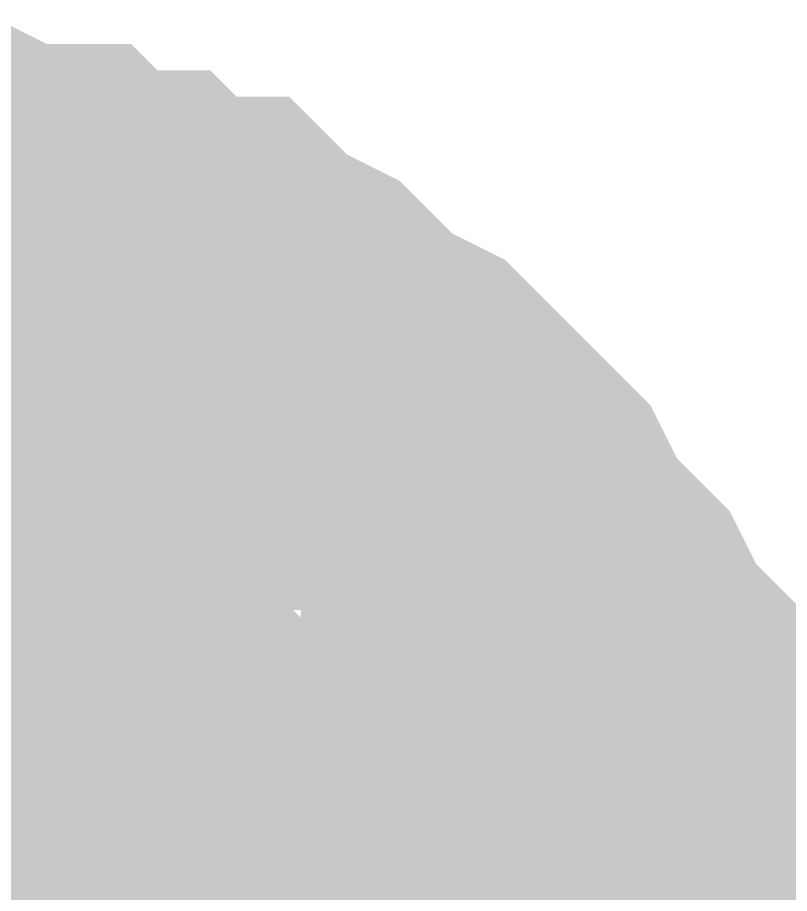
# Model space of a CAD drawing. Header units: inches. Extents: x 0 to 841, y 0 to 594.
# Drawn here: x 260.184 to 260.842, y 62.649 to 63.395 of the extents above; entities that cross this region are included whole.
import ezdxf

# ---------------------------------------------------------------- set-up
doc = ezdxf.new("R2010")
doc.units = ezdxf.units.IN
doc.layers.add('Sheet', color=255, linetype='Continuous')

msp = doc.modelspace()

# ---------------------------------------------------------------- linework, layer by layer
at = {"layer": 'Sheet'}
for points in [[(260.0165, 63.24501, 0.29972, 0.29972, 0), (260.06142, 63.24501, 0.29972, 0.29972, 0), (260.10633, 63.24501, 0.29972, 0.29972, 0), (260.12879, 63.24501, 0.29972, 0.29972, 0), (260.17371, 63.22255, 0.29972, 0.29972, 0), (260.21862, 63.22255, 0.29972, 0.29972, 0), (260.24108, 63.20009, 0.29972, 0.29972, 0), (260.286, 63.20009, 0.29972, 0.29972, 0), (260.30845, 63.17763, 0.29972, 0.29972, 0), (260.35337, 63.17763, 0.29972, 0.29972, 0), (260.37583, 63.15517, 0.29972, 0.29972, 0), (260.42074, 63.13271, 0.29972, 0.29972, 0), (260.4432, 63.11025, 0.29972, 0.29972, 0), (260.46566, 63.08779, 0.29972, 0.29972, 0), (260.51057, 63.06534, 0.29972, 0.29972, 0), (260.53303, 63.04288, 0.29972, 0.29972, 0), (260.55549, 63.02042, 0.29972, 0.29972, 0), (260.57795, 62.99796, 0.29972, 0.29972, 0), (260.60041, 62.9755, 0.29972, 0.29972, 0), (260.62286, 62.93058, 0.29972, 0.29972, 0), (260.64532, 62.90812, 0.29972, 0.29972, 0), (260.66778, 62.88566, 0.29972, 0.29972, 0), (260.69024, 62.84074, 0.29972, 0.29972, 0), (260.71269, 62.81829, 0.29972, 0.29972, 0), (260.71269, 62.77337, 0.29972, 0.29972, 0), (260.73515, 62.75091, 0.29972, 0.29972, 0), (260.73515, 62.70599, 0.29972, 0.29972, 0), (260.75761, 62.68353, 0.29972, 0.29972, 0), (260.75761, 62.63861, 0.29972, 0.29972, 0), (260.78007, 62.59369, 0.29972, 0.29972, 0), (260.78007, 62.57123, 0.29972, 0.29972, 0), (260.78007, 62.52632, 0.29972, 0.29972, 0), (260.78007, 62.4814, 0.29972, 0.29972, 0)], [(260.0165, 63.24501, 0.29972, 0.29972, 0), (260.06142, 63.24501, 0.29972, 0.29972, 0), (260.10633, 63.24501, 0.29972, 0.29972, 0), (260.12879, 63.24501, 0.29972, 0.29972, 0), (260.17371, 63.22255, 0.29972, 0.29972, 0), (260.21862, 63.22255, 0.29972, 0.29972, 0), (260.24108, 63.20009, 0.29972, 0.29972, 0), (260.286, 63.20009, 0.29972, 0.29972, 0), (260.30845, 63.17763, 0.29972, 0.29972, 0), (260.35337, 63.17763, 0.29972, 0.29972, 0), (260.37583, 63.15517, 0.29972, 0.29972, 0), (260.42074, 63.13271, 0.29972, 0.29972, 0), (260.4432, 63.11025, 0.29972, 0.29972, 0), (260.46566, 63.08779, 0.29972, 0.29972, 0), (260.51057, 63.06534, 0.29972, 0.29972, 0), (260.53303, 63.04288, 0.29972, 0.29972, 0), (260.55549, 63.02042, 0.29972, 0.29972, 0), (260.57795, 62.99796, 0.29972, 0.29972, 0), (260.60041, 62.9755, 0.29972, 0.29972, 0), (260.62286, 62.93058, 0.29972, 0.29972, 0), (260.64532, 62.90812, 0.29972, 0.29972, 0), (260.66778, 62.88566, 0.29972, 0.29972, 0), (260.69024, 62.84074, 0.29972, 0.29972, 0), (260.71269, 62.81829, 0.29972, 0.29972, 0), (260.71269, 62.77337, 0.29972, 0.29972, 0), (260.73515, 62.75091, 0.29972, 0.29972, 0), (260.73515, 62.70599, 0.29972, 0.29972, 0), (260.75761, 62.68353, 0.29972, 0.29972, 0), (260.75761, 62.63861, 0.29972, 0.29972, 0), (260.78007, 62.59369, 0.29972, 0.29972, 0), (260.78007, 62.57123, 0.29972, 0.29972, 0), (260.78007, 62.52632, 0.29972, 0.29972, 0), (260.78007, 62.4814, 0.29972, 0.29972, 0)], [(260.0165, 63.24501, 0.29972, 0.29972, 0), (260.06142, 63.24501, 0.29972, 0.29972, 0), (260.10633, 63.24501, 0.29972, 0.29972, 0), (260.12879, 63.24501, 0.29972, 0.29972, 0), (260.17371, 63.22255, 0.29972, 0.29972, 0), (260.21862, 63.22255, 0.29972, 0.29972, 0), (260.24108, 63.20009, 0.29972, 0.29972, 0), (260.286, 63.20009, 0.29972, 0.29972, 0), (260.30845, 63.17763, 0.29972, 0.29972, 0), (260.35337, 63.17763, 0.29972, 0.29972, 0), (260.37583, 63.15517, 0.29972, 0.29972, 0), (260.42074, 63.13271, 0.29972, 0.29972, 0), (260.4432, 63.11025, 0.29972, 0.29972, 0), (260.46566, 63.08779, 0.29972, 0.29972, 0), (260.51057, 63.06534, 0.29972, 0.29972, 0), (260.53303, 63.04288, 0.29972, 0.29972, 0), (260.55549, 63.02042, 0.29972, 0.29972, 0), (260.57795, 62.99796, 0.29972, 0.29972, 0), (260.60041, 62.9755, 0.29972, 0.29972, 0), (260.62286, 62.93058, 0.29972, 0.29972, 0), (260.64532, 62.90812, 0.29972, 0.29972, 0), (260.66778, 62.88566, 0.29972, 0.29972, 0), (260.69024, 62.84074, 0.29972, 0.29972, 0), (260.71269, 62.81829, 0.29972, 0.29972, 0), (260.71269, 62.77337, 0.29972, 0.29972, 0), (260.73515, 62.75091, 0.29972, 0.29972, 0), (260.73515, 62.70599, 0.29972, 0.29972, 0), (260.75761, 62.68353, 0.29972, 0.29972, 0), (260.75761, 62.63861, 0.29972, 0.29972, 0), (260.78007, 62.59369, 0.29972, 0.29972, 0), (260.78007, 62.57123, 0.29972, 0.29972, 0), (260.78007, 62.52632, 0.29972, 0.29972, 0), (260.78007, 62.4814, 0.29972, 0.29972, 0)], [(260.0165, 63.24501, 0.29972, 0.29972, 0), (260.06142, 63.24501, 0.29972, 0.29972, 0), (260.10633, 63.24501, 0.29972, 0.29972, 0), (260.12879, 63.24501, 0.29972, 0.29972, 0), (260.17371, 63.22255, 0.29972, 0.29972, 0), (260.21862, 63.22255, 0.29972, 0.29972, 0), (260.24108, 63.20009, 0.29972, 0.29972, 0), (260.286, 63.20009, 0.29972, 0.29972, 0), (260.30845, 63.17763, 0.29972, 0.29972, 0), (260.35337, 63.17763, 0.29972, 0.29972, 0), (260.37583, 63.15517, 0.29972, 0.29972, 0), (260.42074, 63.13271, 0.29972, 0.29972, 0), (260.4432, 63.11025, 0.29972, 0.29972, 0), (260.46566, 63.08779, 0.29972, 0.29972, 0), (260.51057, 63.06534, 0.29972, 0.29972, 0), (260.53303, 63.04288, 0.29972, 0.29972, 0), (260.55549, 63.02042, 0.29972, 0.29972, 0), (260.57795, 62.99796, 0.29972, 0.29972, 0), (260.60041, 62.9755, 0.29972, 0.29972, 0), (260.62286, 62.93058, 0.29972, 0.29972, 0), (260.64532, 62.90812, 0.29972, 0.29972, 0), (260.66778, 62.88566, 0.29972, 0.29972, 0), (260.69024, 62.84074, 0.29972, 0.29972, 0), (260.71269, 62.81829, 0.29972, 0.29972, 0), (260.71269, 62.77337, 0.29972, 0.29972, 0), (260.73515, 62.75091, 0.29972, 0.29972, 0), (260.73515, 62.70599, 0.29972, 0.29972, 0), (260.75761, 62.68353, 0.29972, 0.29972, 0), (260.75761, 62.63861, 0.29972, 0.29972, 0), (260.78007, 62.59369, 0.29972, 0.29972, 0), (260.78007, 62.57123, 0.29972, 0.29972, 0), (260.78007, 62.52632, 0.29972, 0.29972, 0), (260.78007, 62.4814, 0.29972, 0.29972, 0)], [(260.0165, 63.24501, 0.29972, 0.29972, 0), (260.06142, 63.24501, 0.29972, 0.29972, 0), (260.10633, 63.24501, 0.29972, 0.29972, 0), (260.12879, 63.24501, 0.29972, 0.29972, 0), (260.17371, 63.22255, 0.29972, 0.29972, 0), (260.21862, 63.22255, 0.29972, 0.29972, 0), (260.24108, 63.20009, 0.29972, 0.29972, 0), (260.286, 63.20009, 0.29972, 0.29972, 0), (260.30845, 63.17763, 0.29972, 0.29972, 0), (260.35337, 63.17763, 0.29972, 0.29972, 0), (260.37583, 63.15517, 0.29972, 0.29972, 0), (260.42074, 63.13271, 0.29972, 0.29972, 0), (260.4432, 63.11025, 0.29972, 0.29972, 0), (260.46566, 63.08779, 0.29972, 0.29972, 0), (260.51057, 63.06534, 0.29972, 0.29972, 0), (260.53303, 63.04288, 0.29972, 0.29972, 0), (260.55549, 63.02042, 0.29972, 0.29972, 0), (260.57795, 62.99796, 0.29972, 0.29972, 0), (260.60041, 62.9755, 0.29972, 0.29972, 0), (260.62286, 62.93058, 0.29972, 0.29972, 0), (260.64532, 62.90812, 0.29972, 0.29972, 0), (260.66778, 62.88566, 0.29972, 0.29972, 0), (260.69024, 62.84074, 0.29972, 0.29972, 0), (260.71269, 62.81829, 0.29972, 0.29972, 0), (260.71269, 62.77337, 0.29972, 0.29972, 0), (260.73515, 62.75091, 0.29972, 0.29972, 0), (260.73515, 62.70599, 0.29972, 0.29972, 0), (260.75761, 62.68353, 0.29972, 0.29972, 0), (260.75761, 62.63861, 0.29972, 0.29972, 0), (260.78007, 62.59369, 0.29972, 0.29972, 0), (260.78007, 62.57123, 0.29972, 0.29972, 0), (260.78007, 62.52632, 0.29972, 0.29972, 0), (260.78007, 62.4814, 0.29972, 0.29972, 0)], [(260.12879, 63.24501, 0.09906, 0.09906, 0), (260.17371, 63.22255, 0.09906, 0.09906, 0), (260.21862, 63.22255, 0.09906, 0.09906, 0), (260.24108, 63.20009, 0.09906, 0.09906, 0), (260.286, 63.20009, 0.09906, 0.09906, 0), (260.30845, 63.17763, 0.09906, 0.09906, 0), (260.35337, 63.17763, 0.09906, 0.09906, 0), (260.37583, 63.15517, 0.09906, 0.09906, 0), (260.42074, 63.13271, 0.09906, 0.09906, 0), (260.4432, 63.11025, 0.09906, 0.09906, 0), (260.46566, 63.08779, 0.09906, 0.09906, 0), (260.51057, 63.06534, 0.09906, 0.09906, 0), (260.53303, 63.04288, 0.09906, 0.09906, 0), (260.55549, 63.02042, 0.09906, 0.09906, 0), (260.57795, 62.99796, 0.09906, 0.09906, 0), (260.60041, 62.9755, 0.09906, 0.09906, 0), (260.62286, 62.93058, 0.09906, 0.09906, 0), (260.64532, 62.90812, 0.09906, 0.09906, 0), (260.66778, 62.88566, 0.09906, 0.09906, 0), (260.69024, 62.84074, 0.09906, 0.09906, 0), (260.71269, 62.81829, 0.09906, 0.09906, 0), (260.71269, 62.77337, 0.09906, 0.09906, 0), (260.73515, 62.75091, 0.09906, 0.09906, 0), (260.73515, 62.70599, 0.09906, 0.09906, 0), (260.75761, 62.68353, 0.09906, 0.09906, 0), (260.75761, 62.63861, 0.09906, 0.09906, 0), (260.78007, 62.59369, 0.09906, 0.09906, 0)], [(260.12879, 63.24501, 0.09906, 0.09906, 0), (260.17371, 63.22255, 0.09906, 0.09906, 0), (260.21862, 63.22255, 0.09906, 0.09906, 0), (260.24108, 63.20009, 0.09906, 0.09906, 0), (260.286, 63.20009, 0.09906, 0.09906, 0), (260.30845, 63.17763, 0.09906, 0.09906, 0), (260.35337, 63.17763, 0.09906, 0.09906, 0), (260.37583, 63.15517, 0.09906, 0.09906, 0), (260.42074, 63.13271, 0.09906, 0.09906, 0), (260.4432, 63.11025, 0.09906, 0.09906, 0), (260.46566, 63.08779, 0.09906, 0.09906, 0), (260.51057, 63.06534, 0.09906, 0.09906, 0), (260.53303, 63.04288, 0.09906, 0.09906, 0), (260.55549, 63.02042, 0.09906, 0.09906, 0), (260.57795, 62.99796, 0.09906, 0.09906, 0), (260.60041, 62.9755, 0.09906, 0.09906, 0), (260.62286, 62.93058, 0.09906, 0.09906, 0), (260.64532, 62.90812, 0.09906, 0.09906, 0), (260.66778, 62.88566, 0.09906, 0.09906, 0), (260.69024, 62.84074, 0.09906, 0.09906, 0), (260.71269, 62.81829, 0.09906, 0.09906, 0), (260.71269, 62.77337, 0.09906, 0.09906, 0), (260.73515, 62.75091, 0.09906, 0.09906, 0), (260.73515, 62.70599, 0.09906, 0.09906, 0), (260.75761, 62.68353, 0.09906, 0.09906, 0), (260.75761, 62.63861, 0.09906, 0.09906, 0), (260.78007, 62.59369, 0.09906, 0.09906, 0)], [(260.12879, 63.24501, 0.09906, 0.09906, 0), (260.17371, 63.22255, 0.09906, 0.09906, 0), (260.21862, 63.22255, 0.09906, 0.09906, 0), (260.24108, 63.20009, 0.09906, 0.09906, 0), (260.286, 63.20009, 0.09906, 0.09906, 0), (260.30845, 63.17763, 0.09906, 0.09906, 0), (260.35337, 63.17763, 0.09906, 0.09906, 0), (260.37583, 63.15517, 0.09906, 0.09906, 0), (260.42074, 63.13271, 0.09906, 0.09906, 0), (260.4432, 63.11025, 0.09906, 0.09906, 0), (260.46566, 63.08779, 0.09906, 0.09906, 0), (260.51057, 63.06534, 0.09906, 0.09906, 0), (260.53303, 63.04288, 0.09906, 0.09906, 0), (260.55549, 63.02042, 0.09906, 0.09906, 0), (260.57795, 62.99796, 0.09906, 0.09906, 0), (260.60041, 62.9755, 0.09906, 0.09906, 0), (260.62286, 62.93058, 0.09906, 0.09906, 0), (260.64532, 62.90812, 0.09906, 0.09906, 0), (260.66778, 62.88566, 0.09906, 0.09906, 0), (260.69024, 62.84074, 0.09906, 0.09906, 0), (260.71269, 62.81829, 0.09906, 0.09906, 0), (260.71269, 62.77337, 0.09906, 0.09906, 0), (260.73515, 62.75091, 0.09906, 0.09906, 0), (260.73515, 62.70599, 0.09906, 0.09906, 0), (260.75761, 62.68353, 0.09906, 0.09906, 0), (260.75761, 62.63861, 0.09906, 0.09906, 0), (260.78007, 62.59369, 0.09906, 0.09906, 0)], [(260.12879, 63.24501, 0.09906, 0.09906, 0), (260.17371, 63.22255, 0.09906, 0.09906, 0), (260.21862, 63.22255, 0.09906, 0.09906, 0), (260.24108, 63.20009, 0.09906, 0.09906, 0), (260.286, 63.20009, 0.09906, 0.09906, 0), (260.30845, 63.17763, 0.09906, 0.09906, 0), (260.35337, 63.17763, 0.09906, 0.09906, 0), (260.37583, 63.15517, 0.09906, 0.09906, 0), (260.42074, 63.13271, 0.09906, 0.09906, 0), (260.4432, 63.11025, 0.09906, 0.09906, 0), (260.46566, 63.08779, 0.09906, 0.09906, 0), (260.51057, 63.06534, 0.09906, 0.09906, 0), (260.53303, 63.04288, 0.09906, 0.09906, 0), (260.55549, 63.02042, 0.09906, 0.09906, 0), (260.57795, 62.99796, 0.09906, 0.09906, 0), (260.60041, 62.9755, 0.09906, 0.09906, 0), (260.62286, 62.93058, 0.09906, 0.09906, 0), (260.64532, 62.90812, 0.09906, 0.09906, 0), (260.66778, 62.88566, 0.09906, 0.09906, 0), (260.69024, 62.84074, 0.09906, 0.09906, 0), (260.71269, 62.81829, 0.09906, 0.09906, 0), (260.71269, 62.77337, 0.09906, 0.09906, 0), (260.73515, 62.75091, 0.09906, 0.09906, 0), (260.73515, 62.70599, 0.09906, 0.09906, 0), (260.75761, 62.68353, 0.09906, 0.09906, 0), (260.75761, 62.63861, 0.09906, 0.09906, 0), (260.78007, 62.59369, 0.09906, 0.09906, 0)], [(260.12879, 63.24501, 0.09906, 0.09906, 0), (260.17371, 63.22255, 0.09906, 0.09906, 0), (260.21862, 63.22255, 0.09906, 0.09906, 0), (260.24108, 63.20009, 0.09906, 0.09906, 0), (260.286, 63.20009, 0.09906, 0.09906, 0), (260.30845, 63.17763, 0.09906, 0.09906, 0), (260.35337, 63.17763, 0.09906, 0.09906, 0), (260.37583, 63.15517, 0.09906, 0.09906, 0), (260.42074, 63.13271, 0.09906, 0.09906, 0), (260.4432, 63.11025, 0.09906, 0.09906, 0), (260.46566, 63.08779, 0.09906, 0.09906, 0), (260.51057, 63.06534, 0.09906, 0.09906, 0), (260.53303, 63.04288, 0.09906, 0.09906, 0), (260.55549, 63.02042, 0.09906, 0.09906, 0), (260.57795, 62.99796, 0.09906, 0.09906, 0), (260.60041, 62.9755, 0.09906, 0.09906, 0), (260.62286, 62.93058, 0.09906, 0.09906, 0), (260.64532, 62.90812, 0.09906, 0.09906, 0), (260.66778, 62.88566, 0.09906, 0.09906, 0), (260.69024, 62.84074, 0.09906, 0.09906, 0), (260.71269, 62.81829, 0.09906, 0.09906, 0), (260.71269, 62.77337, 0.09906, 0.09906, 0), (260.73515, 62.75091, 0.09906, 0.09906, 0), (260.73515, 62.70599, 0.09906, 0.09906, 0), (260.75761, 62.68353, 0.09906, 0.09906, 0), (260.75761, 62.63861, 0.09906, 0.09906, 0), (260.78007, 62.59369, 0.09906, 0.09906, 0)], [(260.0165, 62.99796, 0.29972, 0.29972, 0), (260.03896, 62.99796, 0.29972, 0.29972, 0), (260.06142, 62.99796, 0.29972, 0.29972, 0), (260.10633, 62.99796, 0.29972, 0.29972, 0), (260.12879, 62.99796, 0.29972, 0.29972, 0), (260.15125, 62.9755, 0.29972, 0.29972, 0), (260.17371, 62.9755, 0.29972, 0.29972, 0), (260.19617, 62.9755, 0.29972, 0.29972, 0), (260.21862, 62.95304, 0.29972, 0.29972, 0), (260.24108, 62.95304, 0.29972, 0.29972, 0), (260.26354, 62.93058, 0.29972, 0.29972, 0), (260.286, 62.93058, 0.29972, 0.29972, 0), (260.30845, 62.90812, 0.29972, 0.29972, 0), (260.33091, 62.90812, 0.29972, 0.29972, 0), (260.35337, 62.88566, 0.29972, 0.29972, 0), (260.37583, 62.8632, 0.29972, 0.29972, 0), (260.37583, 62.84074, 0.29972, 0.29972, 0), (260.39829, 62.84074, 0.29972, 0.29972, 0), (260.42074, 62.81829, 0.29972, 0.29972, 0), (260.4432, 62.79583, 0.29972, 0.29972, 0), (260.4432, 62.77337, 0.29972, 0.29972, 0), (260.46566, 62.75091, 0.29972, 0.29972, 0), (260.46566, 62.72845, 0.29972, 0.29972, 0), (260.48812, 62.70599, 0.29972, 0.29972, 0), (260.48812, 62.68353, 0.29972, 0.29972, 0), (260.51057, 62.66107, 0.29972, 0.29972, 0), (260.51057, 62.63861, 0.29972, 0.29972, 0), (260.51057, 62.61615, 0.29972, 0.29972, 0), (260.53303, 62.59369, 0.29972, 0.29972, 0), (260.53303, 62.57123, 0.29972, 0.29972, 0), (260.53303, 62.52632, 0.29972, 0.29972, 0), (260.53303, 62.50386, 0.29972, 0.29972, 0), (260.53303, 62.4814, 0.29972, 0.29972, 0)], [(260.0165, 62.99796, 0.29972, 0.29972, 0), (260.03896, 62.99796, 0.29972, 0.29972, 0), (260.06142, 62.99796, 0.29972, 0.29972, 0), (260.10633, 62.99796, 0.29972, 0.29972, 0), (260.12879, 62.99796, 0.29972, 0.29972, 0), (260.15125, 62.9755, 0.29972, 0.29972, 0), (260.17371, 62.9755, 0.29972, 0.29972, 0), (260.19617, 62.9755, 0.29972, 0.29972, 0), (260.21862, 62.95304, 0.29972, 0.29972, 0), (260.24108, 62.95304, 0.29972, 0.29972, 0), (260.26354, 62.93058, 0.29972, 0.29972, 0), (260.286, 62.93058, 0.29972, 0.29972, 0), (260.30845, 62.90812, 0.29972, 0.29972, 0), (260.33091, 62.90812, 0.29972, 0.29972, 0), (260.35337, 62.88566, 0.29972, 0.29972, 0), (260.37583, 62.8632, 0.29972, 0.29972, 0), (260.37583, 62.84074, 0.29972, 0.29972, 0), (260.39829, 62.84074, 0.29972, 0.29972, 0), (260.42074, 62.81829, 0.29972, 0.29972, 0), (260.4432, 62.79583, 0.29972, 0.29972, 0), (260.4432, 62.77337, 0.29972, 0.29972, 0), (260.46566, 62.75091, 0.29972, 0.29972, 0), (260.46566, 62.72845, 0.29972, 0.29972, 0), (260.48812, 62.70599, 0.29972, 0.29972, 0), (260.48812, 62.68353, 0.29972, 0.29972, 0), (260.51057, 62.66107, 0.29972, 0.29972, 0), (260.51057, 62.63861, 0.29972, 0.29972, 0), (260.51057, 62.61615, 0.29972, 0.29972, 0), (260.53303, 62.59369, 0.29972, 0.29972, 0), (260.53303, 62.57123, 0.29972, 0.29972, 0), (260.53303, 62.52632, 0.29972, 0.29972, 0), (260.53303, 62.50386, 0.29972, 0.29972, 0), (260.53303, 62.4814, 0.29972, 0.29972, 0)], [(260.0165, 62.99796, 0.29972, 0.29972, 0), (260.03896, 62.99796, 0.29972, 0.29972, 0), (260.06142, 62.99796, 0.29972, 0.29972, 0), (260.10633, 62.99796, 0.29972, 0.29972, 0), (260.12879, 62.99796, 0.29972, 0.29972, 0), (260.15125, 62.9755, 0.29972, 0.29972, 0), (260.17371, 62.9755, 0.29972, 0.29972, 0), (260.19617, 62.9755, 0.29972, 0.29972, 0), (260.21862, 62.95304, 0.29972, 0.29972, 0), (260.24108, 62.95304, 0.29972, 0.29972, 0), (260.26354, 62.93058, 0.29972, 0.29972, 0), (260.286, 62.93058, 0.29972, 0.29972, 0), (260.30845, 62.90812, 0.29972, 0.29972, 0), (260.33091, 62.90812, 0.29972, 0.29972, 0), (260.35337, 62.88566, 0.29972, 0.29972, 0), (260.37583, 62.8632, 0.29972, 0.29972, 0), (260.37583, 62.84074, 0.29972, 0.29972, 0), (260.39829, 62.84074, 0.29972, 0.29972, 0), (260.42074, 62.81829, 0.29972, 0.29972, 0), (260.4432, 62.79583, 0.29972, 0.29972, 0), (260.4432, 62.77337, 0.29972, 0.29972, 0), (260.46566, 62.75091, 0.29972, 0.29972, 0), (260.46566, 62.72845, 0.29972, 0.29972, 0), (260.48812, 62.70599, 0.29972, 0.29972, 0), (260.48812, 62.68353, 0.29972, 0.29972, 0), (260.51057, 62.66107, 0.29972, 0.29972, 0), (260.51057, 62.63861, 0.29972, 0.29972, 0), (260.51057, 62.61615, 0.29972, 0.29972, 0), (260.53303, 62.59369, 0.29972, 0.29972, 0), (260.53303, 62.57123, 0.29972, 0.29972, 0), (260.53303, 62.52632, 0.29972, 0.29972, 0), (260.53303, 62.50386, 0.29972, 0.29972, 0), (260.53303, 62.4814, 0.29972, 0.29972, 0)], [(260.12879, 62.99796, 0.09906, 0.09906, 0), (260.15125, 62.9755, 0.09906, 0.09906, 0), (260.17371, 62.9755, 0.09906, 0.09906, 0), (260.19617, 62.9755, 0.09906, 0.09906, 0), (260.21862, 62.95304, 0.09906, 0.09906, 0), (260.24108, 62.95304, 0.09906, 0.09906, 0), (260.26354, 62.93058, 0.09906, 0.09906, 0), (260.286, 62.93058, 0.09906, 0.09906, 0), (260.30845, 62.90812, 0.09906, 0.09906, 0), (260.33091, 62.90812, 0.09906, 0.09906, 0), (260.35337, 62.88566, 0.09906, 0.09906, 0), (260.37583, 62.8632, 0.09906, 0.09906, 0), (260.37583, 62.84074, 0.09906, 0.09906, 0), (260.39829, 62.84074, 0.09906, 0.09906, 0), (260.42074, 62.81829, 0.09906, 0.09906, 0), (260.4432, 62.79583, 0.09906, 0.09906, 0), (260.4432, 62.77337, 0.09906, 0.09906, 0), (260.46566, 62.75091, 0.09906, 0.09906, 0), (260.46566, 62.72845, 0.09906, 0.09906, 0), (260.48812, 62.70599, 0.09906, 0.09906, 0), (260.48812, 62.68353, 0.09906, 0.09906, 0), (260.51057, 62.66107, 0.09906, 0.09906, 0), (260.51057, 62.63861, 0.09906, 0.09906, 0), (260.51057, 62.61615, 0.09906, 0.09906, 0), (260.53303, 62.59369, 0.09906, 0.09906, 0)], [(260.12879, 62.99796, 0.09906, 0.09906, 0), (260.15125, 62.9755, 0.09906, 0.09906, 0), (260.17371, 62.9755, 0.09906, 0.09906, 0), (260.19617, 62.9755, 0.09906, 0.09906, 0), (260.21862, 62.95304, 0.09906, 0.09906, 0), (260.24108, 62.95304, 0.09906, 0.09906, 0), (260.26354, 62.93058, 0.09906, 0.09906, 0), (260.286, 62.93058, 0.09906, 0.09906, 0), (260.30845, 62.90812, 0.09906, 0.09906, 0), (260.33091, 62.90812, 0.09906, 0.09906, 0), (260.35337, 62.88566, 0.09906, 0.09906, 0), (260.37583, 62.8632, 0.09906, 0.09906, 0), (260.37583, 62.84074, 0.09906, 0.09906, 0), (260.39829, 62.84074, 0.09906, 0.09906, 0), (260.42074, 62.81829, 0.09906, 0.09906, 0), (260.4432, 62.79583, 0.09906, 0.09906, 0), (260.4432, 62.77337, 0.09906, 0.09906, 0), (260.46566, 62.75091, 0.09906, 0.09906, 0), (260.46566, 62.72845, 0.09906, 0.09906, 0), (260.48812, 62.70599, 0.09906, 0.09906, 0), (260.48812, 62.68353, 0.09906, 0.09906, 0), (260.51057, 62.66107, 0.09906, 0.09906, 0), (260.51057, 62.63861, 0.09906, 0.09906, 0), (260.51057, 62.61615, 0.09906, 0.09906, 0), (260.53303, 62.59369, 0.09906, 0.09906, 0)], [(260.12879, 62.99796, 0.09906, 0.09906, 0), (260.15125, 62.9755, 0.09906, 0.09906, 0), (260.17371, 62.9755, 0.09906, 0.09906, 0), (260.19617, 62.9755, 0.09906, 0.09906, 0), (260.21862, 62.95304, 0.09906, 0.09906, 0), (260.24108, 62.95304, 0.09906, 0.09906, 0), (260.26354, 62.93058, 0.09906, 0.09906, 0), (260.286, 62.93058, 0.09906, 0.09906, 0), (260.30845, 62.90812, 0.09906, 0.09906, 0), (260.33091, 62.90812, 0.09906, 0.09906, 0), (260.35337, 62.88566, 0.09906, 0.09906, 0), (260.37583, 62.8632, 0.09906, 0.09906, 0), (260.37583, 62.84074, 0.09906, 0.09906, 0), (260.39829, 62.84074, 0.09906, 0.09906, 0), (260.42074, 62.81829, 0.09906, 0.09906, 0), (260.4432, 62.79583, 0.09906, 0.09906, 0), (260.4432, 62.77337, 0.09906, 0.09906, 0), (260.46566, 62.75091, 0.09906, 0.09906, 0), (260.46566, 62.72845, 0.09906, 0.09906, 0), (260.48812, 62.70599, 0.09906, 0.09906, 0), (260.48812, 62.68353, 0.09906, 0.09906, 0), (260.51057, 62.66107, 0.09906, 0.09906, 0), (260.51057, 62.63861, 0.09906, 0.09906, 0), (260.51057, 62.61615, 0.09906, 0.09906, 0), (260.53303, 62.59369, 0.09906, 0.09906, 0)], [(255.03087, 62.4814, 0.7493, 0.7493, 0), (260.0165, 62.4814, 0.7493, 0.7493, 0)], [(260.0165, 57.49546, 0.7493, 0.7493, 0), (260.0165, 62.4814, 0.7493, 0.7493, 0)], [(260.0165, 62.4814, 0.7493, 0.7493, 0), (275.01832, 62.4814, 0.7493, 0.7493, 0), (275.01832, 59.98843, 0.7493, 0.7493, 0)]]:
    msp.add_lwpolyline(points, format="xyseb", dxfattribs=at)
msp.add_lwpolyline([(259.74601, 62.5, 0.508, 0.508, 1), (260.25401, 62.5, 0.508, 0.508, 1)], format="xyseb", close=True, dxfattribs=at)

doc.saveas('drawing.dxf')
